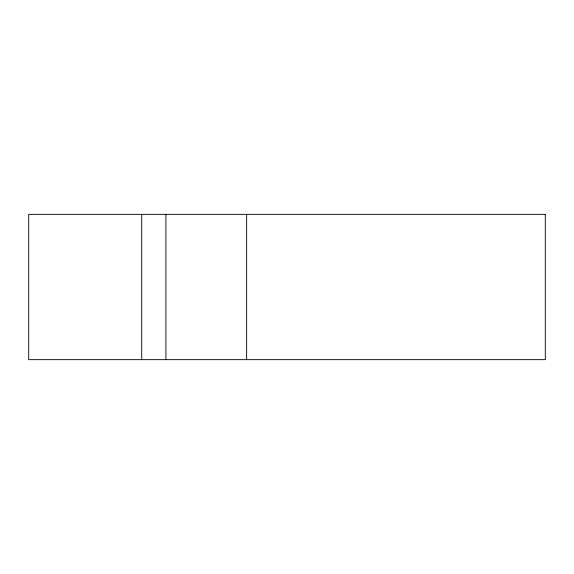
<?xml version="1.0" encoding="UTF-8"?>
<svg xmlns="http://www.w3.org/2000/svg" width="574" height="574" viewBox="0 0 574 574"><rect width="100%" height="100%" fill="white"/><g stroke="black" fill="none" stroke-linecap="round" stroke-linejoin="round"><path stroke-width="0.86" d="M246.641 214.353L246.641 359.647M165.922 214.353L165.922 359.647M141.706 214.353L141.706 359.647M545.3 214.353L28.7 214.353L28.7 359.647L545.3 359.647L545.3 214.353"/></g></svg>
